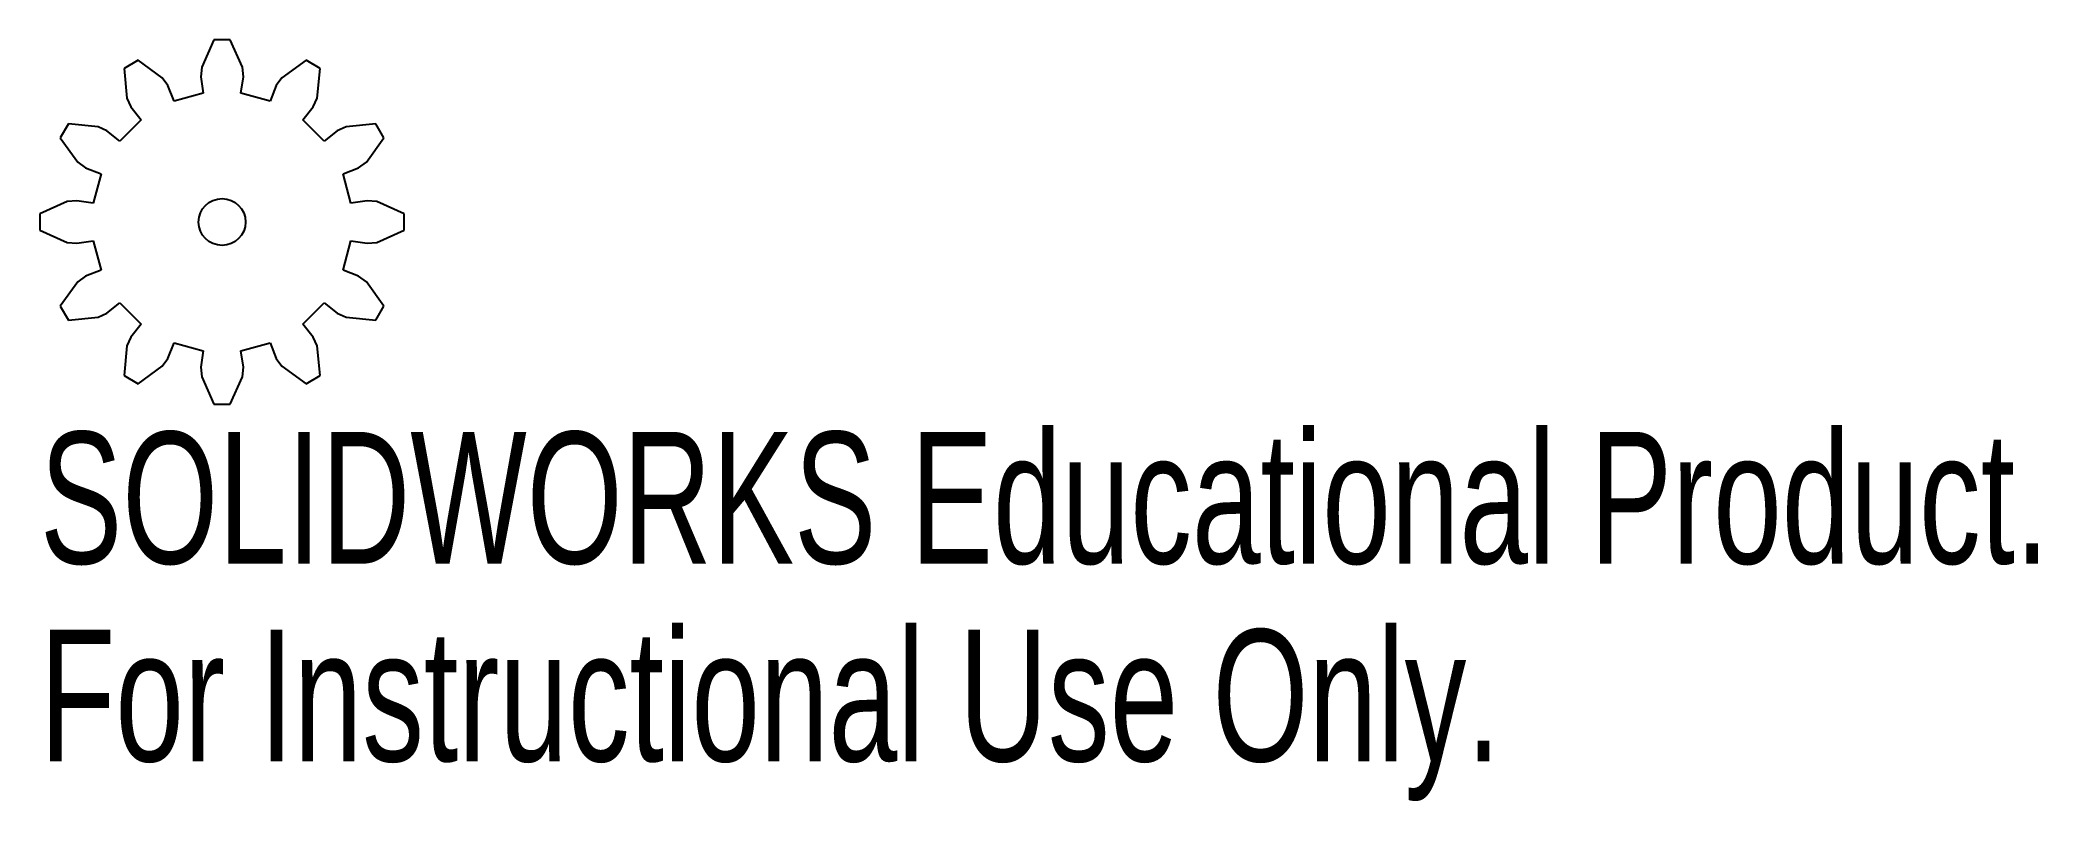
# Model space of a CAD drawing. Header units: millimetres. Extents: x 73.6 to 146.9, y 103.9 to 131.8.
import ezdxf

# ---------------------------------------------------------------- set-up
doc = ezdxf.new("R2010")
doc.units = ezdxf.units.MM
doc.styles.add('SLDTEXTSTYLE0', font='TXT', dxfattribs={"width": 0.7})

msp = doc.modelspace()

# ---------------------------------------------------------------- linework, layer by layer
at = {"color": 7, "linetype": 'Continuous', "lineweight": 25}
for p, q in [((80.018, 131.827), (79.567, 130.83)), ((80.611, 131.827), (80.018, 131.827)), ((81.062, 130.83), (80.611, 131.827)), ((77.232, 131.08), (76.719, 130.784)), ((76.719, 130.784), (76.827, 129.695)), ((78.122, 130.442), (77.232, 131.08)), ((78.328, 130.153), (78.122, 130.442)), ((79.567, 130.83), (79.532, 130.476)), ((79.532, 130.476), (79.621, 129.873)), ((81.008, 129.873), (81.097, 130.476)), ((81.097, 130.476), (81.062, 130.83)), ((82.507, 130.442), (82.301, 130.153)), ((83.397, 131.08), (82.507, 130.442)), ((83.91, 130.784), (83.397, 131.08)), ((83.802, 129.695), (83.91, 130.784)), ((76.827, 129.695), (76.974, 129.371)), ((78.553, 129.587), (78.328, 130.153)), ((79.621, 129.873), (78.553, 129.587)), ((82.076, 129.587), (81.008, 129.873)), ((82.301, 130.153), (82.076, 129.587)), ((83.655, 129.371), (83.802, 129.695)), ((76.974, 129.371), (77.352, 128.893)), ((83.277, 128.893), (83.655, 129.371)), ((74.679, 128.745), (74.383, 128.231)), ((74.383, 128.231), (75.021, 127.342)), ((75.769, 128.637), (74.679, 128.745)), ((76.092, 128.49), (75.769, 128.637)), ((76.57, 128.112), (76.092, 128.49)), ((77.352, 128.893), (76.57, 128.112)), ((84.059, 128.112), (83.277, 128.893)), ((84.537, 128.49), (84.059, 128.112)), ((84.86, 128.637), (84.537, 128.49)), ((85.95, 128.745), (84.86, 128.637)), ((85.608, 127.342), (86.246, 128.231)), ((86.246, 128.231), (85.95, 128.745)), ((75.021, 127.342), (75.31, 127.135)), ((75.31, 127.135), (75.877, 126.91)), ((75.877, 126.91), (75.591, 125.843)), ((84.752, 126.91), (85.319, 127.135)), ((85.038, 125.843), (84.752, 126.91)), ((85.319, 127.135), (85.608, 127.342)), ((74.634, 125.897), (73.637, 125.445)), ((73.637, 125.445), (73.637, 124.853)), ((74.988, 125.931), (74.634, 125.897)), ((75.591, 125.843), (74.988, 125.931)), ((85.641, 125.931), (85.038, 125.843)), ((85.995, 125.897), (85.641, 125.931)), ((86.992, 125.445), (85.995, 125.897)), ((86.992, 124.853), (86.992, 125.445)), ((73.637, 124.853), (74.634, 124.401)), ((85.995, 124.401), (86.992, 124.853)), ((74.634, 124.401), (74.988, 124.367)), ((74.988, 124.367), (75.591, 124.455)), ((75.591, 124.455), (75.877, 123.388)), ((84.752, 123.388), (85.038, 124.455)), ((85.038, 124.455), (85.641, 124.367)), ((85.641, 124.367), (85.995, 124.401)), ((75.31, 123.163), (75.021, 122.956)), ((75.877, 123.388), (75.31, 123.163)), ((85.319, 123.163), (84.752, 123.388)), ((85.608, 122.956), (85.319, 123.163)), ((75.021, 122.956), (74.383, 122.067)), ((86.246, 122.067), (85.608, 122.956)), ((74.383, 122.067), (74.679, 121.553)), ((74.679, 121.553), (75.769, 121.661)), ((75.769, 121.661), (76.092, 121.808)), ((76.092, 121.808), (76.57, 122.186)), ((76.57, 122.186), (77.352, 121.405)), ((83.277, 121.405), (84.059, 122.186)), ((84.059, 122.186), (84.537, 121.808)), ((84.537, 121.808), (84.86, 121.661)), ((84.86, 121.661), (85.95, 121.553)), ((85.95, 121.553), (86.246, 122.067)), ((76.974, 120.927), (76.827, 120.603)), ((77.352, 121.405), (76.974, 120.927)), ((83.655, 120.927), (83.277, 121.405)), ((83.802, 120.603), (83.655, 120.927)), ((76.827, 120.603), (76.719, 119.514)), ((78.328, 120.145), (78.553, 120.711)), ((78.553, 120.711), (79.621, 120.425)), ((79.621, 120.425), (79.532, 119.822)), ((81.008, 120.425), (82.076, 120.711)), ((81.097, 119.822), (81.008, 120.425)), ((82.076, 120.711), (82.301, 120.145)), ((83.91, 119.514), (83.802, 120.603)), ((76.719, 119.514), (77.232, 119.218)), ((77.232, 119.218), (78.122, 119.856)), ((78.122, 119.856), (78.328, 120.145)), ((79.532, 119.822), (79.567, 119.468)), ((79.567, 119.468), (80.018, 118.471)), ((80.611, 118.471), (81.062, 119.468)), ((81.062, 119.468), (81.097, 119.822)), ((82.301, 120.145), (82.507, 119.856)), ((82.507, 119.856), (83.397, 119.218)), ((83.397, 119.218), (83.91, 119.514)), ((80.018, 118.471), (80.611, 118.471))]:
    msp.add_line(p, q, dxfattribs=at)
msp.add_circle((80.314, 125.149), 0.86, dxfattribs=at)

# ---------------------------------------------------------------- texts
at = {"color": 7, "linetype": 'Continuous', "char_height": 4.83362, "attachment_point": 1, "style": 'SLDTEXTSTYLE0'}
for s, insert in [('SOLIDWORKS Educational Product.', (73.637, 117.451)), ('For Instructional Use Only.', (73.637, 110.201))]:
    msp.add_mtext(s, dxfattribs=dict(at, insert=insert))

doc.saveas('drawing.dxf')
